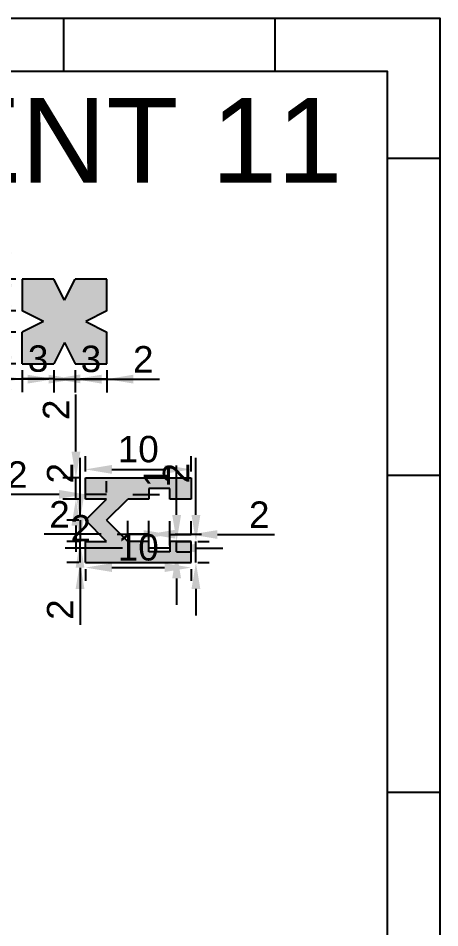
# Model space of a CAD drawing. Header units: millimetres. Extents: x 2695 to 2807, y 1181 to 1327.
# Drawn here: x 2766.6 to 2806.6, y 1241 to 1327.1 of the extents above; entities that cross this region are included whole.
import ezdxf

# ---------------------------------------------------------------- set-up
doc = ezdxf.new("R2010")
doc.units = ezdxf.units.MM
doc.styles.get("Standard").update_dxf_attribs({"font": 'arial.ttf'})
doc.dimstyles.new('ISO-25', dxfattribs={"dimtxt": 2.5, "dimasz": 2.5, "dimexe": 1.25, "dimexo": 0.625, "dimtad": 1, "dimtxsty": 'Standard', "dimcen": 2.5, "dimadec": 0, "dimazin": 0, "dimtfac": 1, "dimtmove": 0, "dimatfit": 3, "dimfxl": 1, "dimarcsym": 0})

# ---------------------------------------------------------------- blocks, each defined once
blk = doc.blocks.new('*D23')
at = {"color": 0, "lineweight": -2, "transparency": 16777216}
for p, q in [((2772.106, 1286.056), (2772.106, 1291.462)), ((2772.382, 1283.556), (2770.856, 1283.556)), ((2772.106, 1281.556), (2772.106, 1283.556)), ((2772.382, 1281.556), (2770.856, 1281.556)), ((2772.106, 1279.056), (2772.106, 1276.556))]:
    blk.add_line(p, q, dxfattribs=at)
at = {"color": 0, "transparency": 16777216}
for points in [[(2771.689, 1286.056), (2772.523, 1286.056), (2772.106, 1283.556)], [(2771.689, 1279.056), (2772.523, 1279.056), (2772.106, 1281.556)]]:
    blk.add_solid(points, dxfattribs=at)
at = {"layer": 'Defpoints', "color": 0, "transparency": 16777216}
for p in [(2772.106, 1283.556), (2773.007, 1283.556), (2773.007, 1281.556)]:
    blk.add_point(p, dxfattribs=at)
at = {"color": 0, "transparency": 16777216, "insert": (2770.226, 1290.009), "char_height": 2.5, "attachment_point": 5, "rotation": 90}
blk.add_mtext('2', dxfattribs=at)
blk = doc.blocks.new('*D24')
at = {"color": 0, "lineweight": -2, "transparency": 16777216}
for p, q in [((2773.007, 1282.181), (2773.007, 1283.256)), ((2775.007, 1282.181), (2775.007, 1283.256)), ((2770.507, 1282.006), (2765.101, 1282.006)), ((2775.007, 1282.006), (2773.007, 1282.006)), ((2777.507, 1282.006), (2780.007, 1282.006))]:
    blk.add_line(p, q, dxfattribs=at)
at = {"color": 0, "transparency": 16777216}
for points in [[(2770.507, 1282.423), (2770.507, 1281.59), (2773.007, 1282.006)], [(2777.507, 1282.423), (2777.507, 1281.59), (2775.007, 1282.006)]]:
    blk.add_solid(points, dxfattribs=at)
at = {"layer": 'Defpoints', "color": 0, "transparency": 16777216}
for p in [(2773.007, 1282.006), (2773.007, 1281.556), (2775.007, 1281.556)]:
    blk.add_point(p, dxfattribs=at)
at = {"color": 0, "transparency": 16777216, "insert": (2766.554, 1283.886), "char_height": 2.5, "attachment_point": 5}
blk.add_mtext('2', dxfattribs=at)
blk = doc.blocks.new('*D25')
at = {"color": 0, "lineweight": -2, "transparency": 16777216}
for p, q in [((2773.007, 1284.181), (2773.007, 1285.619)), ((2783.007, 1284.181), (2783.007, 1285.619)), ((2775.507, 1284.369), (2780.507, 1284.369))]:
    blk.add_line(p, q, dxfattribs=at)
at = {"color": 0, "transparency": 16777216}
for points in [[(2775.507, 1284.786), (2775.507, 1283.952), (2773.007, 1284.369)], [(2780.507, 1284.786), (2780.507, 1283.952), (2783.007, 1284.369)]]:
    blk.add_solid(points, dxfattribs=at)
at = {"layer": 'Defpoints', "color": 0, "transparency": 16777216}
for p in [(2783.007, 1284.369), (2773.007, 1283.556), (2783.007, 1283.556)]:
    blk.add_point(p, dxfattribs=at)
at = {"color": 0, "transparency": 16777216, "insert": (2778.007, 1286.271), "char_height": 2.5, "attachment_point": 5}
blk.add_mtext('10', dxfattribs=at)
blk = doc.blocks.new('*D26')
at = {"color": 0, "lineweight": -2, "transparency": 16777216}
for p, q in [((2777.007, 1278.181), (2777.007, 1279.488)), ((2779.007, 1278.181), (2779.007, 1279.488)), ((2774.507, 1278.238), (2769.101, 1278.238)), ((2779.007, 1278.238), (2777.007, 1278.238)), ((2781.507, 1278.238), (2784.007, 1278.238))]:
    blk.add_line(p, q, dxfattribs=at)
at = {"color": 0, "transparency": 16777216}
for points in [[(2774.507, 1278.654), (2774.507, 1277.821), (2777.007, 1278.238)], [(2781.507, 1278.654), (2781.507, 1277.821), (2779.007, 1278.238)]]:
    blk.add_solid(points, dxfattribs=at)
at = {"layer": 'Defpoints', "color": 0, "transparency": 16777216}
for p in [(2777.007, 1278.238), (2777.007, 1277.556), (2779.007, 1277.556)]:
    blk.add_point(p, dxfattribs=at)
at = {"color": 0, "transparency": 16777216, "insert": (2770.554, 1280.118), "char_height": 2.5, "attachment_point": 5}
blk.add_mtext('2', dxfattribs=at)
blk = doc.blocks.new('*D27')
at = {"color": 0, "lineweight": -2, "transparency": 16777216}
for p, q in [((2779.007, 1277.181), (2779.007, 1278.172)), ((2781.007, 1277.181), (2781.007, 1278.172)), ((2776.507, 1276.922), (2771.101, 1276.922)), ((2781.007, 1276.922), (2779.007, 1276.922)), ((2783.507, 1276.922), (2786.007, 1276.922))]:
    blk.add_line(p, q, dxfattribs=at)
at = {"color": 0, "transparency": 16777216}
for points in [[(2776.507, 1277.338), (2776.507, 1276.505), (2779.007, 1276.922)], [(2783.507, 1277.338), (2783.507, 1276.505), (2781.007, 1276.922)]]:
    blk.add_solid(points, dxfattribs=at)
at = {"layer": 'Defpoints', "color": 0, "transparency": 16777216}
for p in [(2779.007, 1276.922), (2779.007, 1276.556), (2781.007, 1276.556)]:
    blk.add_point(p, dxfattribs=at)
at = {"color": 0, "transparency": 16777216, "insert": (2772.554, 1278.802), "char_height": 2.5, "attachment_point": 5}
blk.add_mtext('2', dxfattribs=at)
blk = doc.blocks.new('*D28')
at = {"color": 0, "lineweight": -2, "transparency": 16777216}
for p, q in [((2781.64, 1280.056), (2781.64, 1284.727)), ((2781.632, 1277.556), (2782.89, 1277.556)), ((2781.64, 1276.556), (2781.64, 1277.556)), ((2781.632, 1276.556), (2782.89, 1276.556)), ((2781.64, 1274.056), (2781.64, 1271.556))]:
    blk.add_line(p, q, dxfattribs=at)
at = {"color": 0, "transparency": 16777216}
for points in [[(2781.223, 1280.056), (2782.057, 1280.056), (2781.64, 1277.556)], [(2781.223, 1274.056), (2782.057, 1274.056), (2781.64, 1276.556)]]:
    blk.add_solid(points, dxfattribs=at)
at = {"layer": 'Defpoints', "color": 0, "transparency": 16777216}
for p in [(2781.007, 1277.556), (2781.64, 1277.556), (2781.007, 1276.556)]:
    blk.add_point(p, dxfattribs=at)
at = {"color": 0, "transparency": 16777216, "insert": (2779.76, 1283.641), "char_height": 2.5, "attachment_point": 5, "rotation": 90}
blk.add_mtext('1', dxfattribs=at)
blk = doc.blocks.new('*D1')
at = {"color": 0, "lineweight": -2, "transparency": 16777216}
for p, q in [((2781.007, 1278.181), (2781.007, 1279.458)), ((2783.007, 1278.181), (2783.007, 1279.458)), ((2778.507, 1278.208), (2776.007, 1278.208)), ((2781.007, 1278.208), (2783.007, 1278.208)), ((2785.507, 1278.208), (2790.913, 1278.208))]:
    blk.add_line(p, q, dxfattribs=at)
at = {"color": 0, "transparency": 16777216}
for points in [[(2778.507, 1278.624), (2778.507, 1277.791), (2781.007, 1278.208)], [(2785.507, 1278.624), (2785.507, 1277.791), (2783.007, 1278.208)]]:
    blk.add_solid(points, dxfattribs=at)
at = {"layer": 'Defpoints', "color": 0, "transparency": 16777216}
for p in [(2783.007, 1278.208), (2781.007, 1277.556), (2783.007, 1277.556)]:
    blk.add_point(p, dxfattribs=at)
at = {"color": 0, "transparency": 16777216, "insert": (2789.46, 1280.088), "char_height": 2.5, "attachment_point": 5}
blk.add_mtext('2', dxfattribs=at)
blk = doc.blocks.new('*D29')
at = {"color": 0, "lineweight": -2, "transparency": 16777216}
for p, q in [((2783.466, 1280.056), (2783.466, 1285.462)), ((2783.466, 1275.556), (2783.466, 1277.556)), ((2783.632, 1277.556), (2784.716, 1277.556)), ((2783.632, 1275.556), (2784.716, 1275.556)), ((2783.466, 1273.056), (2783.466, 1270.556))]:
    blk.add_line(p, q, dxfattribs=at)
at = {"color": 0, "transparency": 16777216}
for points in [[(2783.049, 1280.056), (2783.883, 1280.056), (2783.466, 1277.556)], [(2783.049, 1273.056), (2783.883, 1273.056), (2783.466, 1275.556)]]:
    blk.add_solid(points, dxfattribs=at)
at = {"layer": 'Defpoints', "color": 0, "transparency": 16777216}
for p in [(2783.007, 1277.556), (2783.466, 1277.556), (2783.007, 1275.556)]:
    blk.add_point(p, dxfattribs=at)
at = {"color": 0, "transparency": 16777216, "insert": (2781.586, 1284.009), "char_height": 2.5, "attachment_point": 5, "rotation": 90}
blk.add_mtext('2', dxfattribs=at)
blk = doc.blocks.new('*D30')
at = {"color": 0, "lineweight": -2, "transparency": 16777216}
for p, q in [((2773.007, 1274.931), (2773.007, 1273.828)), ((2775.507, 1275.078), (2780.507, 1275.078)), ((2783.007, 1274.931), (2783.007, 1273.828))]:
    blk.add_line(p, q, dxfattribs=at)
at = {"color": 0, "transparency": 16777216}
for points in [[(2775.507, 1275.494), (2775.507, 1274.661), (2773.007, 1275.078)], [(2780.507, 1275.494), (2780.507, 1274.661), (2783.007, 1275.078)]]:
    blk.add_solid(points, dxfattribs=at)
at = {"layer": 'Defpoints', "color": 0, "transparency": 16777216}
for p in [(2773.007, 1275.556), (2783.007, 1275.556), (2783.007, 1275.078)]:
    blk.add_point(p, dxfattribs=at)
at = {"color": 0, "transparency": 16777216, "insert": (2778.007, 1276.979), "char_height": 2.5, "attachment_point": 5}
blk.add_mtext('10', dxfattribs=at)
blk = doc.blocks.new('*D31')
at = {"color": 0, "lineweight": -2, "transparency": 16777216}
for p, q in [((2772.495, 1280.056), (2772.495, 1285.462)), ((2772.382, 1277.556), (2771.245, 1277.556)), ((2772.495, 1275.556), (2772.495, 1277.556)), ((2772.382, 1275.556), (2771.245, 1275.556)), ((2772.495, 1273.056), (2772.495, 1270.556))]:
    blk.add_line(p, q, dxfattribs=at)
at = {"color": 0, "transparency": 16777216}
for points in [[(2772.078, 1280.056), (2772.911, 1280.056), (2772.495, 1277.556)], [(2772.078, 1273.056), (2772.911, 1273.056), (2772.495, 1275.556)]]:
    blk.add_solid(points, dxfattribs=at)
at = {"layer": 'Defpoints', "color": 0, "transparency": 16777216}
for p in [(2772.495, 1277.556), (2773.007, 1277.556), (2773.007, 1275.556)]:
    blk.add_point(p, dxfattribs=at)
at = {"color": 0, "transparency": 16777216, "insert": (2770.614, 1284.009), "char_height": 2.5, "attachment_point": 5, "rotation": 90}
blk.add_mtext('2', dxfattribs=at)
blk = doc.blocks.new('*D32')
at = {"color": 0, "lineweight": -2, "transparency": 16777216}
for p, q in [((2772.495, 1282.056), (2772.495, 1284.556)), ((2772.382, 1279.556), (2771.245, 1279.556)), ((2772.495, 1279.556), (2772.495, 1277.556)), ((2772.382, 1277.556), (2771.245, 1277.556)), ((2772.495, 1275.056), (2772.495, 1269.65))]:
    blk.add_line(p, q, dxfattribs=at)
at = {"color": 0, "transparency": 16777216}
for points in [[(2772.078, 1282.056), (2772.911, 1282.056), (2772.495, 1279.556)], [(2772.078, 1275.056), (2772.911, 1275.056), (2772.495, 1277.556)]]:
    blk.add_solid(points, dxfattribs=at)
at = {"layer": 'Defpoints', "color": 0, "transparency": 16777216}
for p in [(2773.007, 1279.556), (2772.495, 1277.556), (2773.007, 1277.556)]:
    blk.add_point(p, dxfattribs=at)
at = {"color": 0, "transparency": 16777216, "insert": (2770.614, 1271.103), "char_height": 2.5, "attachment_point": 5, "rotation": 90}
blk.add_mtext('2', dxfattribs=at)
blk = doc.blocks.new('*D52')
at = {"color": 0, "lineweight": -2, "transparency": 16777216}
for p, q in [((2770.03, 1293.743), (2770.03, 1291.656)), ((2772.03, 1293.743), (2772.03, 1291.656)), ((2767.53, 1292.906), (2765.03, 1292.906)), ((2770.03, 1292.906), (2772.03, 1292.906)), ((2774.53, 1292.906), (2779.935, 1292.906))]:
    blk.add_line(p, q, dxfattribs=at)
at = {"color": 0, "transparency": 16777216}
for points in [[(2767.53, 1293.323), (2767.53, 1292.49), (2770.03, 1292.906)], [(2774.53, 1293.323), (2774.53, 1292.49), (2772.03, 1292.906)]]:
    blk.add_solid(points, dxfattribs=at)
at = {"layer": 'Defpoints', "color": 0, "transparency": 16777216}
for p in [(2770.03, 1294.368), (2772.03, 1294.368), (2772.03, 1292.906)]:
    blk.add_point(p, dxfattribs=at)
at = {"color": 0, "transparency": 16777216, "insert": (2778.482, 1294.786), "char_height": 2.5, "attachment_point": 5}
blk.add_mtext('2', dxfattribs=at)
blk = doc.blocks.new('*D53')
at = {"color": 0, "lineweight": -2, "transparency": 16777216}
for p, q in [((2772.03, 1293.743), (2772.03, 1291.656)), ((2775.03, 1293.743), (2775.03, 1291.656)), ((2769.53, 1292.906), (2767.03, 1292.906)), ((2772.03, 1292.906), (2775.03, 1292.906)), ((2777.53, 1292.906), (2780.03, 1292.906))]:
    blk.add_line(p, q, dxfattribs=at)
at = {"color": 0, "transparency": 16777216}
for points in [[(2769.53, 1293.323), (2769.53, 1292.49), (2772.03, 1292.906)], [(2777.53, 1293.323), (2777.53, 1292.49), (2775.03, 1292.906)]]:
    blk.add_solid(points, dxfattribs=at)
at = {"layer": 'Defpoints', "color": 0, "transparency": 16777216}
for p in [(2772.03, 1294.368), (2775.03, 1294.368), (2775.03, 1292.906)]:
    blk.add_point(p, dxfattribs=at)
at = {"color": 0, "transparency": 16777216, "insert": (2773.53, 1294.809), "char_height": 2.5, "attachment_point": 5}
blk.add_mtext('3', dxfattribs=at)
blk = doc.blocks.new('*D54')
at = {"color": 0, "lineweight": -2, "transparency": 16777216}
for p, q in [((2767.03, 1293.743), (2767.03, 1291.684)), ((2770.03, 1293.743), (2770.03, 1291.684)), ((2764.53, 1292.934), (2762.03, 1292.934)), ((2770.03, 1292.934), (2767.03, 1292.934)), ((2772.53, 1292.934), (2775.03, 1292.934))]:
    blk.add_line(p, q, dxfattribs=at)
at = {"color": 0, "transparency": 16777216}
for points in [[(2764.53, 1293.351), (2764.53, 1292.517), (2767.03, 1292.934)], [(2772.53, 1293.351), (2772.53, 1292.517), (2770.03, 1292.934)]]:
    blk.add_solid(points, dxfattribs=at)
at = {"layer": 'Defpoints', "color": 0, "transparency": 16777216}
for p in [(2767.03, 1294.368), (2770.03, 1294.368), (2767.03, 1292.934)]:
    blk.add_point(p, dxfattribs=at)
at = {"color": 0, "transparency": 16777216, "insert": (2768.53, 1294.836), "char_height": 2.5, "attachment_point": 5}
blk.add_mtext('3', dxfattribs=at)
blk = doc.blocks.new('*D55')
at = {"color": 0, "lineweight": -2, "transparency": 16777216}
for p, q in [((2765.571, 1299.868), (2765.571, 1302.368)), ((2766.405, 1297.368), (2764.321, 1297.368)), ((2765.571, 1294.368), (2765.571, 1297.368)), ((2766.405, 1294.368), (2764.321, 1294.368)), ((2765.571, 1291.868), (2765.571, 1289.368))]:
    blk.add_line(p, q, dxfattribs=at)
at = {"color": 0, "transparency": 16777216}
for points in [[(2765.154, 1299.868), (2765.987, 1299.868), (2765.571, 1297.368)], [(2765.154, 1291.868), (2765.987, 1291.868), (2765.571, 1294.368)]]:
    blk.add_solid(points, dxfattribs=at)
at = {"layer": 'Defpoints', "color": 0, "transparency": 16777216}
for p in [(2765.571, 1297.368), (2767.03, 1297.368), (2767.03, 1294.368)]:
    blk.add_point(p, dxfattribs=at)
at = {"color": 0, "transparency": 16777216, "insert": (2763.668, 1295.868), "char_height": 2.5, "attachment_point": 5, "rotation": 90}
blk.add_mtext('3', dxfattribs=at)
blk = doc.blocks.new('*D56')
at = {"color": 0, "lineweight": -2, "transparency": 16777216}
for p, q in [((2765.598, 1301.868), (2765.598, 1307.274)), ((2766.405, 1299.368), (2764.348, 1299.368)), ((2765.598, 1297.368), (2765.598, 1299.368)), ((2766.405, 1297.368), (2764.348, 1297.368)), ((2765.598, 1294.868), (2765.598, 1292.368))]:
    blk.add_line(p, q, dxfattribs=at)
at = {"color": 0, "transparency": 16777216}
for points in [[(2765.182, 1301.868), (2766.015, 1301.868), (2765.598, 1299.368)], [(2765.182, 1294.868), (2766.015, 1294.868), (2765.598, 1297.368)]]:
    blk.add_solid(points, dxfattribs=at)
at = {"layer": 'Defpoints', "color": 0, "transparency": 16777216}
for p in [(2765.598, 1299.368), (2767.03, 1299.368), (2767.03, 1297.368)]:
    blk.add_point(p, dxfattribs=at)
at = {"color": 0, "transparency": 16777216, "insert": (2763.718, 1305.821), "char_height": 2.5, "attachment_point": 5, "rotation": 90}
blk.add_mtext('2', dxfattribs=at)
blk = doc.blocks.new('*D57')
at = {"color": 0, "lineweight": -2, "transparency": 16777216}
for p, q in [((2765.571, 1304.868), (2765.571, 1307.368)), ((2766.405, 1302.368), (2764.321, 1302.368)), ((2765.571, 1299.368), (2765.571, 1302.368)), ((2766.405, 1299.368), (2764.321, 1299.368)), ((2765.571, 1296.868), (2765.571, 1294.368))]:
    blk.add_line(p, q, dxfattribs=at)
at = {"color": 0, "transparency": 16777216}
for points in [[(2765.154, 1304.868), (2765.987, 1304.868), (2765.571, 1302.368)], [(2765.154, 1296.868), (2765.987, 1296.868), (2765.571, 1299.368)]]:
    blk.add_solid(points, dxfattribs=at)
at = {"layer": 'Defpoints', "color": 0, "transparency": 16777216}
for p in [(2765.571, 1302.368), (2767.03, 1302.368), (2767.03, 1299.368)]:
    blk.add_point(p, dxfattribs=at)
at = {"color": 0, "transparency": 16777216, "insert": (2763.668, 1300.868), "char_height": 2.5, "attachment_point": 5, "rotation": 90}
blk.add_mtext('3', dxfattribs=at)

msp = doc.modelspace()

# ---------------------------------------------------------------- hatches: boundary and pattern name
h = msp.add_hatch(color=256)
h.set_gradient(color1=(147, 149, 152), tint=1, name='CYLINDER')
h.paths.add_polyline_path([(2714.713, 1294.368), (2724.713, 1296.368), (2724.713, 1297.368), (2719.713, 1297.368), (2719.713, 1298.368), (2724.713, 1298.368), (2724.713, 1299.368), (2714.713, 1301.368)])
h.paths.add_polyline_path([(2735.895, 1298.868), (2731.895, 1298.868), (2731.895, 1296.868), (2735.895, 1296.868), (2739.895, 1294.368), (2741.895, 1294.368), (2741.895, 1297.368), (2739.895, 1297.368), (2739.895, 1298.368), (2741.895, 1298.368), (2741.895, 1301.368), (2739.895, 1301.368)])
h.paths.add_polyline_path([(2749.657, 1296.368), (2751.657, 1296.368), (2753.657, 1298.368), (2755.657, 1296.368), (2757.657, 1296.368), (2757.657, 1300.368), (2749.657, 1300.368)])
h.paths.add_polyline_path([(2769.03, 1298.368), (2767.03, 1297.368), (2767.03, 1294.368), (2770.03, 1294.368), (2771.03, 1296.368), (2772.03, 1294.368), (2775.03, 1294.368), (2775.03, 1297.368), (2773.03, 1298.368), (2775.03, 1299.368), (2775.03, 1302.368), (2772.03, 1302.368), (2771.03, 1300.368), (2770.03, 1302.368), (2767.03, 1302.368), (2767.03, 1299.368)])
h.paths.add_polyline_path([(2716.713, 1285.556), (2714.713, 1285.556), (2714.713, 1275.556), (2722.713, 1275.556), (2722.713, 1279.556), (2720.713, 1279.556), (2718.713, 1277.556), (2716.713, 1277.556)])
h.paths.add_polyline_path([(2738.193, 1281.556), (2744.193, 1281.556), (2744.193, 1283.556), (2734.193, 1283.556), (2734.193, 1275.556), (2744.193, 1275.556), (2744.193, 1277.556), (2738.193, 1277.556), (2736.193, 1279.556)])
h.paths.add_polyline_path([(2758.364, 1281.556), (2756.364, 1283.556), (2754.364, 1283.556), (2754.364, 1279.556), (2756.364, 1277.556), (2754.364, 1277.556), (2754.364, 1275.556), (2762.364, 1275.556), (2762.364, 1277.556), (2760.364, 1277.556), (2762.364, 1279.556), (2762.364, 1283.556), (2760.364, 1283.556)])
h.paths.add_polyline_path([(2775.007, 1279.556), (2777.007, 1281.556), (2779.007, 1281.556), (2779.007, 1282.556), (2781.007, 1282.556), (2781.007, 1281.556), (2783.007, 1281.556), (2783.007, 1283.556), (2773.007, 1283.556), (2773.007, 1281.556), (2775.007, 1281.556), (2773.007, 1279.556), (2775.007, 1277.556), (2773.007, 1277.556), (2773.007, 1275.556), (2783.007, 1275.556), (2783.007, 1277.556), (2781.007, 1277.556), (2781.007, 1276.556), (2779.007, 1276.556), (2779.007, 1277.556), (2777.007, 1277.556)])
h.paths.add_polyline_path([(2759.416, 1296.834), (2759.416, 1300.027), (2754.264, 1300.027), (2754.264, 1296.834)], flags=9)
h.paths.add_polyline_path([(2718.085, 1279.966), (2718.085, 1283.158), (2712.933, 1283.158), (2712.933, 1279.966)], flags=9)
h.paths.add_polyline_path([(2724.362, 1276.022), (2724.362, 1279.214), (2719.21, 1279.214), (2719.21, 1276.022)], flags=9)
h.paths.add_polyline_path([(2717.123, 1274.042), (2720.316, 1274.042), (2720.316, 1279.194), (2717.123, 1279.194)], flags=9)
h.paths.add_polyline_path([(2743.091, 1275.61), (2746.283, 1275.61), (2746.283, 1280.762), (2743.091, 1280.762)], flags=9)
h.paths.add_polyline_path([(2756.83, 1275.939), (2760.022, 1275.939), (2760.022, 1281.09), (2756.83, 1281.09)], flags=24)
h.paths.add_polyline_path([(2761.776, 1288.454), (2761.776, 1291.646), (2756.624, 1291.646), (2756.624, 1288.454)], flags=9)
h.paths.add_polyline_path([(2764.999, 1281.266), (2768.191, 1281.266), (2768.191, 1286.418), (2764.999, 1286.418)], flags=9)
h.paths.add_polyline_path([(2784.206, 1282.454), (2784.206, 1285.646), (2779.054, 1285.646), (2779.054, 1282.454)], flags=9)
h.paths.add_polyline_path([(2775.333, 1274.38), (2780.468, 1274.38), (2780.468, 1279.532), (2775.333, 1279.532)], flags=9)

# ---------------------------------------------------------------- linework, layer by layer
for p, q in [((2770.955, 1322.059), (2770.955, 1327.059)), ((2790.955, 1322.059), (2790.955, 1327.059)), ((2801.554, 1313.819), (2806.554, 1313.819)), ((2770.03, 1302.368), (2767.03, 1302.368)), ((2767.03, 1302.368), (2767.03, 1299.368)), ((2771.03, 1300.368), (2770.03, 1302.368)), ((2771.03, 1300.368), (2772.03, 1302.368)), ((2775.03, 1302.368), (2772.03, 1302.368)), ((2775.03, 1299.368), (2775.03, 1302.368)), ((2769.03, 1298.368), (2767.03, 1299.368)), ((2775.03, 1299.368), (2773.03, 1298.368)), ((2769.03, 1298.368), (2767.03, 1297.368)), ((2773.03, 1298.368), (2775.03, 1297.368)), ((2767.03, 1294.368), (2767.03, 1297.368)), ((2775.03, 1294.368), (2775.03, 1297.368)), ((2771.03, 1296.368), (2770.03, 1294.368)), ((2771.03, 1296.368), (2772.03, 1294.368)), ((2767.03, 1294.368), (2770.03, 1294.368)), ((2772.03, 1294.368), (2775.03, 1294.368)), ((2773.007, 1281.556), (2773.007, 1283.556)), ((2773.007, 1283.556), (2783.007, 1283.556)), ((2783.007, 1283.556), (2783.007, 1281.556)), ((2801.554, 1283.819), (2806.554, 1283.819)), ((2781.007, 1282.556), (2779.007, 1282.556)), ((2779.007, 1282.556), (2779.007, 1281.556)), ((2781.007, 1281.556), (2781.007, 1282.556)), ((2773.007, 1279.556), (2775.007, 1281.556)), ((2775.007, 1281.556), (2773.007, 1281.556)), ((2775.007, 1279.556), (2777.007, 1281.556)), ((2779.007, 1281.556), (2777.007, 1281.556)), ((2783.007, 1281.556), (2781.007, 1281.556)), ((2775.007, 1277.556), (2773.007, 1279.556)), ((2775.007, 1279.556), (2777.007, 1277.556)), ((2773.007, 1275.556), (2773.007, 1277.556)), ((2773.007, 1277.556), (2775.007, 1277.556)), ((2779.007, 1277.556), (2777.007, 1277.556)), ((2779.007, 1276.556), (2779.007, 1277.556)), ((2783.007, 1277.556), (2781.007, 1277.556)), ((2781.007, 1277.556), (2781.007, 1276.556)), ((2783.007, 1275.556), (2783.007, 1277.556)), ((2781.007, 1276.556), (2779.007, 1276.556)), ((2773.007, 1275.556), (2783.007, 1275.556)), ((2801.554, 1253.819), (2806.554, 1253.819))]:
    msp.add_line(p, q)
for points in [[(2695.356, 1327.059), (2806.554, 1327.059), (2806.554, 1180.58), (2695.356, 1180.58)], [(2700.356, 1322.059), (2801.554, 1322.059), (2801.554, 1185.58), (2700.356, 1185.58)]]:
    msp.add_lwpolyline(points, close=True)

# ---------------------------------------------------------------- texts
at = {"color": 133, "true_color": 0x7ad8d4}
msp.add_text('ASSIGNMENT 11', height=8, dxfattribs=at).set_placement((2707.931, 1311.511))

# ---------------------------------------------------------------- dimensions: what is measured, and where the dimension line sits
for base, p1, p2, picture, middle in [((2765.571, 1302.368), (2767.03, 1299.368), (2767.03, 1302.368), '*D57', (2763.668, 1300.868)), ((2765.598, 1299.368), (2767.03, 1297.368), (2767.03, 1299.368), '*D56', (2763.718, 1305.821)), ((2765.571, 1297.368), (2767.03, 1294.368), (2767.03, 1297.368), '*D55', (2763.668, 1295.868)), ((2772.106, 1283.556), (2773.007, 1281.556), (2773.007, 1283.556), '*D23', (2770.226, 1290.009)), ((2772.495, 1277.556), (2773.007, 1275.556), (2773.007, 1277.556), '*D31', (2770.614, 1284.009)), ((2783.466, 1277.556), (2783.007, 1275.556), (2783.007, 1277.556), '*D29', (2781.586, 1284.009)), ((2772.495, 1277.556), (2773.007, 1279.556), (2773.007, 1277.556), '*D32', (2770.614, 1271.103)), ((2781.64, 1277.556), (2781.007, 1276.556), (2781.007, 1277.556), '*D28', (2779.76, 1283.641))]:
    dim = msp.add_linear_dim(base=base, p1=p1, p2=p2, angle=90, dimstyle='ISO-25')
    dim.commit()
    dim.dimension.update_dxf_attribs({"geometry": picture, "text_midpoint": middle})
for base, p1, p2, picture, middle in [((2767.03, 1292.934), (2770.03, 1294.368), (2767.03, 1294.368), '*D54', (2768.53, 1294.836)), ((2772.03, 1292.906), (2770.03, 1294.368), (2772.03, 1294.368), '*D52', (2778.482, 1294.786)), ((2775.03, 1292.906), (2772.03, 1294.368), (2775.03, 1294.368), '*D53', (2773.53, 1294.809)), ((2783.007, 1284.369), (2773.007, 1283.556), (2783.007, 1283.556), '*D25', (2778.007, 1286.271)), ((2773.007, 1282.006), (2775.007, 1281.556), (2773.007, 1281.556), '*D24', (2766.554, 1283.886)), ((2777.007, 1278.238), (2779.007, 1277.556), (2777.007, 1277.556), '*D26', (2770.554, 1280.118)), ((2779.007, 1276.922), (2781.007, 1276.556), (2779.007, 1276.556), '*D27', (2772.554, 1278.802)), ((2783.007, 1275.078), (2773.007, 1275.556), (2783.007, 1275.556), '*D30', (2778.007, 1276.979))]:
    dim = msp.add_linear_dim(base=base, p1=p1, p2=p2, dimstyle='ISO-25')
    dim.commit()
    dim.dimension.update_dxf_attribs({"geometry": picture, "text_midpoint": middle})
dim = msp.add_aligned_dim(p1=(2781.007, 1277.556), p2=(2783.007, 1277.556), distance=0.652, dimstyle='ISO-25')
dim.commit()
dim.dimension.update_dxf_attribs({"geometry": '*D1', "text_midpoint": (2789.46, 1280.088)})

doc.saveas('drawing.dxf')
